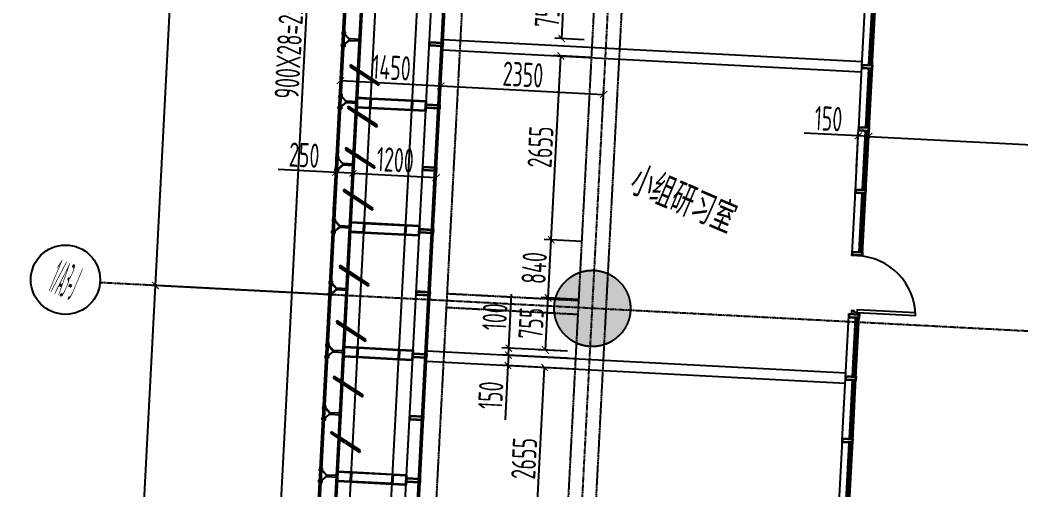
# Model space of a CAD drawing. Extents: x 11778731 to 12007717, y -6694179 to -6363962.
# Drawn here: x 11889475 to 11903912, y -6411931 to -6405151 of the extents above; entities that cross this region are included whole.
import ezdxf
from ezdxf.enums import TextEntityAlignment as Align
from ezdxf.xclip import XClip

# ---------------------------------------------------------------- set-up
doc = ezdxf.new("R2010")
doc.units = 0
doc.header["$LTSCALE"] = 10
doc.header["$MEASUREMENT"] = 0
doc.header["$XCLIPFRAME"] = 0
for name, pattern in [('A3-RG-axis-100$0$CENTER', [2, 1.25, -0.25, 0.25, -0.25]), ('A3-RI-3F$0$DASH', [0.35, 0.25, -0.1]), ('A3-RI-3F$0$DASHED2', [0.375, 0.25, -0.125])]:
    doc.linetypes.add(name, pattern=pattern)
for name, color, linetype in [('A3-RB-3F-100$0$A-DIMS-100', 1, 'Continuous'), ('A3-RG-axis-100$0$A-DIMS-100', 1, 'Continuous'), ('A3-RG-axis-100$0$A-GRID', 1, 'A3-RG-axis-100$0$CENTER'), ('A3-RG-axis-100$0$A-SYMB', 4, 'Continuous'), ('A3-RI-3F$0$A-DETAILS', 11, 'Continuous'), ('A3-RI-3F$0$A-FACD-ALUM', 30, 'Continuous'), ('A3-RI-3F$0$A-FLOR', 2, 'Continuous'), ('A3-RI-3F$0$A-GLAZ', 140, 'Continuous'), ('A3-RI-3F$0$A-WALL-FINI', 95, 'Continuous'), ('A3-RI-3F$0$A-WALL-STUD', 2, 'Continuous'), ('A3-RS-1F$0$A-HATH-GRAY', 8, 'Continuous'), ('A3-RS-1F$0$A-WALL', 7, 'Continuous'), ('A3-SYMB-3F-100$0$A-SYMB', 4, 'Continuous'), ('A3-SYMB-3F-100$0$A-SYMB-AREA', 4, 'Continuous'), ('A3-SYMB-3F-100$0$A-SYMB-NAME', 4, 'Continuous'), ('A3-SYMB-3F-100$0$A-SYMB-NAME-E', 4, 'Continuous')]:
    doc.layers.add(name, color=color, linetype=linetype)
doc.layers.add('A3-RI-3F$0$A-X-CHEK', color=6, linetype='A3-RI-3F$0$DASHED2', plot=False)
doc.styles.add('A3-RB-3F-100$0$XD2008', font='xd-hzs.shx', dxfattribs={"width": 0.7, "bigfont": 'xd-hztxt.shx'})
doc.styles.add('A3-RG-axis-100$0$ECADI', font='hzs.shx', dxfattribs={"width": 0.7, "bigfont": 'hztxt.shx'})
doc.styles.add('A3-RG-axis-100$0$XD2008', font='xd-hzs.shx', dxfattribs={"width": 0.7, "bigfont": 'xd-hztxt.shx'})
doc.styles.add('A3-SYMB-3F-100$0$ECADI', font='hzs.shx', dxfattribs={"width": 0.7, "bigfont": 'hztxt.shx'})
doc.dimstyles.new('A3-RB-3F-100$0$XD100$0', dxfattribs={"dimscale": 100, "dimtxt": 3.5, "dimasz": 1, "dimexe": 1, "dimexo": 2, "dimgap": 0.5, "dimtad": 1, "dimdec": 0, "dimdsep": 46, "dimtxsty": 'A3-RB-3F-100$0$XD2008', "dimblk1": 'A3-RB-3F-100$0$_ARCHTICK', "dimblk2": 'A3-RB-3F-100$0$_ARCHTICK', "dimsah": 1, "dimcen": 2.5, "dimclrt": 4, "dimaunit": 1, "dimadec": 0, "dimazin": 0, "dimtfac": 1, "dimtdec": 0, "dimtix": 1, "dimtmove": 0, "dimatfit": 3, "dimfxl": 0, "dimtolj": 1, "dimtzin": 0, "dimarcsym": 0})
doc.dimstyles.new('A3-RG-axis-100$0$XD100$0', dxfattribs={"dimscale": 100, "dimtxt": 3.5, "dimasz": 1, "dimexe": 1, "dimexo": 2, "dimgap": 0.5, "dimtad": 1, "dimdec": 0, "dimdsep": 46, "dimtxsty": 'A3-RG-axis-100$0$XD2008', "dimblk1": 'A3-RG-axis-100$0$_ARCHTICK', "dimblk2": 'A3-RG-axis-100$0$_ARCHTICK', "dimsah": 1, "dimcen": 2.5, "dimclrt": 4, "dimaunit": 1, "dimadec": 0, "dimazin": 0, "dimtfac": 1, "dimtdec": 0, "dimtix": 1, "dimtmove": 0, "dimatfit": 3, "dimfxl": 0, "dimtolj": 1, "dimtzin": 0, "dimarcsym": 0})

# ---------------------------------------------------------------- blocks, each defined once
blk = doc.blocks.new('A3-RI-3F$0$MRY-m_louver-vert-center - 9000h x 2500w x 500d - 25t - 600 oc - -30 deg-1445515-3RD FLOOR PLAN - BW')
at = {"layer": 'A3-RI-3F$0$A-FACD-ALUM'}
for p, q in [((-922, -88), (-1172, -521)), ((-1150, -533), (-900, -100)), ((-900, -100), (-922, -88)), ((-322, -88), (-572, -521)), ((-550, -533), (-300, -100)), ((-300, -100), (-322, -88)), ((278, -88), (28, -521)), ((50, -533), (300, -100)), ((300, -100), (278, -88)), ((878, -88), (628, -521)), ((650, -533), (900, -100)), ((900, -100), (878, -88)), ((-1172, -521), (-1150, -533)), ((-572, -521), (-550, -533)), ((28, -521), (50, -533)), ((628, -521), (650, -533))]:
    blk.add_line(p, q, dxfattribs=at)
blk = doc.blocks.new('A3-RI-3F$0$MRY-m_louver-vert-center - 4250h x 2500w x 500d - 25t - 800 oc - -30 deg-1447191-3RD FLOOR PLAN')
at = {"layer": 'A3-RI-3F$0$A-FACD-ALUM'}
for p, q in [((-1222, -88), (-1293, -210)), ((-1264, -210), (-1200, -100)), ((-1200, -100), (-1222, -88)), ((-422, -88), (-672, -521)), ((-650, -533), (-400, -100)), ((-400, -100), (-422, -88)), ((378, -88), (128, -521)), ((150, -533), (400, -100)), ((400, -100), (378, -88)), ((1178, -88), (928, -521)), ((950, -533), (1200, -100)), ((1200, -100), (1178, -88)), ((-1343, -349), (-1267, -215)), ((-1295, -215), (-1343, -299)), ((-1348, -307), (-1472, -521)), ((-1450, -533), (-1348, -357)), ((-1472, -521), (-1450, -533)), ((-672, -521), (-650, -533)), ((128, -521), (150, -533)), ((928, -521), (950, -533))]:
    blk.add_line(p, q, dxfattribs=at)
blk = doc.blocks.new('A3-RI-3F$0$GEDUAN900')
at = {"layer": 'A3-RI-3F$0$A-DETAILS'}
for points in [[(-442, 188), (-383, 326), (-328, 302), (-387, 164)], [(-429, 193), (-378, 313), (-341, 297), (-392, 177)], [(387, -164), (445, -26), (500, -49), (442, -188)], [(400, -159), (451, -39), (487, -55), (437, -174)]]:
    blk.add_lwpolyline(points, close=True, dxfattribs=at)
at = {"layer": 'A3-RI-3F$0$A-GLAZ'}
for p, q in [((473, -38), (-356, 314)), ((414, -176), (-414, 176)), ((426, -72), (-348, 256)), ((435, -49), (-338, 279))]:
    blk.add_line(p, q, dxfattribs=at)
blk = doc.blocks.new('A3-RI-3F$0$BLM840')
at = {"layer": 'A3-RI-3F$0$A-GLAZ'}
for points in [[(-5, -841), (-4, -817), (-43, -815), (-42, -795), (-80, -793), (-83, -837)], [(-4, -817), (841, -861), (843, -822), (-2, -778)]]:
    blk.add_lwpolyline(points, close=True, dxfattribs=at)
blk.add_arc((-31, -871), 871, 0.6487, 87.9765, dxfattribs=at)
blk = doc.blocks.new('A3-RI-3F')
at = {"layer": 'A3-RI-3F$0$A-DETAILS'}
for p, q in [((11894228, -6405434), (11894162, -6405361)), ((11894229, -6405427), (11894167, -6405359)), ((11894228, -6405434), (11894155, -6405501)), ((11894228, -6405442), (11894160, -6405503)), ((11894181, -6406333), (11894115, -6406260)), ((11894182, -6406326), (11894120, -6406258)), ((11894181, -6406333), (11894108, -6406399)), ((11894181, -6406340), (11894112, -6406402)), ((11894134, -6407232), (11894060, -6407298)), ((11894134, -6407239), (11894065, -6407301)), ((11894134, -6407232), (11894068, -6407158)), ((11894134, -6407225), (11894073, -6407157)), ((11894087, -6408131), (11894013, -6408197)), ((11894087, -6408138), (11894018, -6408199)), ((11894087, -6408131), (11894021, -6408057)), ((11894087, -6408124), (11894026, -6408055)), ((11894040, -6409030), (11893974, -6408956)), ((11894040, -6409022), (11893979, -6408954)), ((11894040, -6409030), (11893966, -6409096)), ((11894039, -6409037), (11893971, -6409098)), ((11893993, -6409928), (11893926, -6409855)), ((11893993, -6409921), (11893932, -6409853)), ((11893993, -6409928), (11893919, -6409995)), ((11893992, -6409935), (11893924, -6409997)), ((11893946, -6410827), (11893872, -6410893)), ((11893945, -6410834), (11893877, -6410896)), ((11893946, -6410827), (11893879, -6410754)), ((11893946, -6410820), (11893884, -6410752)), ((11893899, -6411726), (11893825, -6411792)), ((11893898, -6411733), (11893830, -6411794)), ((11893899, -6411726), (11893832, -6411652)), ((11893899, -6411719), (11893837, -6411650))]:
    blk.add_line(p, q, dxfattribs=at)
for points in [[(11894124, -6405329), (11894122, -6405359), (11894132, -6405359), (11894134, -6405329)], [(11894159, -6405331), (11894157, -6405361), (11894167, -6405361), (11894169, -6405331)], [(11894113, -6405529), (11894115, -6405499), (11894125, -6405499), (11894123, -6405529)], [(11894148, -6405530), (11894150, -6405500), (11894160, -6405501), (11894158, -6405531)], [(11894227, -6405449), (11894229, -6405419), (11894379, -6405427), (11894377, -6405457)], [(11895375, -6405525), (11895378, -6405465), (11895578, -6405475), (11895575, -6405535)], [(11895386, -6405515), (11895388, -6405475), (11895567, -6405485), (11895565, -6405525)], [(11894077, -6406228), (11894075, -6406258), (11894085, -6406258), (11894087, -6406228)], [(11894111, -6406229), (11894110, -6406259), (11894120, -6406260), (11894121, -6406230)], [(11894327, -6406416), (11894335, -6406266), (11894535, -6406277), (11894527, -6406426)], [(11894066, -6406427), (11894068, -6406397), (11894078, -6406398), (11894076, -6406428)], [(11894101, -6406429), (11894103, -6406399), (11894113, -6406400), (11894111, -6406430)], [(11894180, -6406348), (11894182, -6406318), (11894332, -6406326), (11894330, -6406356)], [(11894338, -6406407), (11894344, -6406277), (11894524, -6406286), (11894517, -6406416)], [(11894527, -6406426), (11894535, -6406277), (11895134, -6406308), (11895126, -6406458)], [(11894537, -6406417), (11894544, -6406287), (11895123, -6406318), (11895116, -6406447)], [(11895126, -6406458), (11895134, -6406308), (11895333, -6406319), (11895326, -6406468)], [(11895136, -6406448), (11895143, -6406319), (11895323, -6406328), (11895316, -6406458)], [(11895328, -6406423), (11895331, -6406363), (11895531, -6406374), (11895528, -6406434)], [(11895339, -6406414), (11895341, -6406374), (11895520, -6406383), (11895518, -6406423)], [(11894029, -6407126), (11894028, -6407156), (11894038, -6407157), (11894039, -6407127)], [(11894064, -6407128), (11894063, -6407158), (11894073, -6407159), (11894074, -6407129)], [(11894133, -6407247), (11894135, -6407217), (11894285, -6407225), (11894283, -6407255)], [(11895281, -6407322), (11895284, -6407262), (11895484, -6407273), (11895481, -6407333)], [(11895291, -6407313), (11895293, -6407273), (11895473, -6407282), (11895471, -6407322)], [(11894019, -6407326), (11894021, -6407296), (11894031, -6407297), (11894029, -6407327)], [(11894054, -6407328), (11894055, -6407298), (11894065, -6407299), (11894064, -6407328)], [(11893982, -6408025), (11893981, -6408055), (11893991, -6408056), (11893992, -6408026)], [(11894017, -6408027), (11894016, -6408057), (11894026, -6408057), (11894027, -6408028)], [(11894086, -6408146), (11894088, -6408116), (11894238, -6408124), (11894236, -6408154)], [(11894233, -6408214), (11894241, -6408064), (11894440, -6408074), (11894433, -6408224)], [(11894243, -6408204), (11894250, -6408074), (11894430, -6408084), (11894423, -6408213)], [(11894433, -6408224), (11894440, -6408074), (11895040, -6408106), (11895032, -6408255)], [(11894443, -6408215), (11894450, -6408085), (11895029, -6408115), (11895022, -6408245)], [(11895032, -6408255), (11895040, -6408106), (11895239, -6408116), (11895231, -6408266)], [(11895042, -6408246), (11895049, -6408116), (11895229, -6408126), (11895222, -6408255)], [(11893972, -6408225), (11893973, -6408195), (11893983, -6408195), (11893982, -6408225)], [(11894007, -6408227), (11894008, -6408197), (11894018, -6408197), (11894017, -6408227)], [(11895234, -6408221), (11895237, -6408161), (11895437, -6408171), (11895434, -6408231)], [(11895244, -6408211), (11895246, -6408172), (11895426, -6408181), (11895424, -6408221)], [(11893935, -6408924), (11893934, -6408954), (11893944, -6408954), (11893945, -6408924)], [(11893970, -6408926), (11893969, -6408956), (11893979, -6408956), (11893980, -6408926)], [(11893925, -6409124), (11893926, -6409094), (11893936, -6409094), (11893935, -6409124)], [(11893960, -6409125), (11893961, -6409096), (11893971, -6409096), (11893970, -6409126)], [(11894039, -6409045), (11894041, -6409015), (11894190, -6409022), (11894189, -6409052)], [(11895187, -6409120), (11895190, -6409060), (11895390, -6409070), (11895386, -6409130)], [(11895197, -6409110), (11895199, -6409070), (11895379, -6409080), (11895377, -6409120)], [(11893888, -6409823), (11893887, -6409853), (11893897, -6409853), (11893898, -6409823)], [(11893923, -6409825), (11893922, -6409854), (11893931, -6409855), (11893933, -6409825)], [(11894139, -6410011), (11894146, -6409861), (11894346, -6409872), (11894338, -6410022)], [(11894149, -6410002), (11894156, -6409872), (11894336, -6409881), (11894329, -6410011)], [(11894338, -6410022), (11894346, -6409872), (11894945, -6409903), (11894938, -6410053)], [(11893878, -6410022), (11893879, -6409992), (11893889, -6409993), (11893888, -6410023)], [(11893913, -6410024), (11893914, -6409994), (11893924, -6409995), (11893923, -6410025)], [(11893992, -6409943), (11893994, -6409913), (11894143, -6409921), (11894142, -6409951)], [(11894349, -6410012), (11894356, -6409882), (11894935, -6409913), (11894928, -6410042)], [(11894938, -6410053), (11894945, -6409903), (11895145, -6409914), (11895137, -6410063)], [(11894948, -6410043), (11894955, -6409914), (11895135, -6409923), (11895128, -6410053)], [(11895140, -6410018), (11895143, -6409959), (11895342, -6409969), (11895339, -6410029)], [(11895140, -6410018), (11895143, -6409959), (11895342, -6409969), (11895339, -6410029)], [(11895150, -6410009), (11895152, -6409969), (11895332, -6409978), (11895330, -6410018)], [(11895150, -6410009), (11895152, -6409969), (11895332, -6409978), (11895330, -6410018)], [(11893841, -6410721), (11893839, -6410751), (11893849, -6410752), (11893851, -6410722)], [(11893876, -6410723), (11893874, -6410753), (11893884, -6410754), (11893886, -6410724)], [(11893831, -6410921), (11893832, -6410891), (11893842, -6410892), (11893841, -6410922)], [(11893945, -6410842), (11893946, -6410812), (11894096, -6410820), (11894095, -6410850)], [(11895092, -6410917), (11895096, -6410857), (11895295, -6410868), (11895292, -6410928)], [(11895103, -6410908), (11895105, -6410868), (11895285, -6410877), (11895283, -6410917)], [(11893866, -6410923), (11893867, -6410893), (11893877, -6410894), (11893875, -6410924)], [(11893794, -6411620), (11893792, -6411650), (11893802, -6411651), (11893804, -6411621)], [(11893829, -6411622), (11893827, -6411652), (11893837, -6411653), (11893839, -6411623)], [(11893898, -6411741), (11893899, -6411711), (11894049, -6411719), (11894048, -6411749)], [(11894044, -6411809), (11894052, -6411659), (11894252, -6411669), (11894244, -6411819)], [(11894055, -6411799), (11894062, -6411669), (11894241, -6411679), (11894235, -6411809)], [(11894244, -6411819), (11894252, -6411669), (11894851, -6411701), (11894843, -6411850)], [(11894255, -6411810), (11894261, -6411680), (11894841, -6411710), (11894834, -6411840)], [(11894843, -6411850), (11894851, -6411701), (11895051, -6411711), (11895043, -6411861)], [(11894854, -6411841), (11894861, -6411711), (11895040, -6411721), (11895034, -6411850)], [(11895045, -6411816), (11895049, -6411756), (11895248, -6411767), (11895245, -6411826)], [(11893783, -6411820), (11893785, -6411790), (11893795, -6411791), (11893793, -6411820)], [(11893818, -6411822), (11893820, -6411792), (11893830, -6411792), (11893828, -6411822)], [(11895056, -6411807), (11895058, -6411767), (11895238, -6411776), (11895236, -6411816)]]:
    blk.add_lwpolyline(points, close=True, dxfattribs=at)
at = {"layer": 'A3-RI-3F$0$A-FLOR', "linetype": 'A3-RI-3F$0$DASH', "const_width": 50}
blk.add_lwpolyline([(11898727, -6390511), (11895047, -6392647), (11893686, -6418645), (11921002, -6430240), (11922838, -6425914)], dxfattribs=at)
at = {"layer": 'A3-RI-3F$0$A-GLAZ'}
for p, q in [((11893427, -6418807), (11894806, -6392498)), ((11893453, -6418791), (11894830, -6392516)), ((11894903, -6417885), (11896189, -6393346)), ((11894928, -6417869), (11896213, -6393361))]:
    blk.add_line(p, q, dxfattribs=at)
at = {"layer": 'A3-RI-3F$0$A-WALL-FINI'}
for p, q in [((11893689, -6418596), (11895048, -6392650)), ((11893896, -6418466), (11895243, -6392768)), ((11894514, -6418128), (11895825, -6393124)), ((11894721, -6417998), (11896019, -6393242))]:
    blk.add_line(p, q, dxfattribs=at)
at = {"layer": 'A3-RI-3F$0$A-WALL-STUD'}
for p, q in [((11895580, -6405430), (11901622, -6405747)), ((11895572, -6405580), (11901614, -6405897)), ((11895345, -6409924), (11901387, -6410241)), ((11895337, -6410074), (11901379, -6410390))]:
    blk.add_line(p, q, dxfattribs=at)
at = {"layer": 'A3-RI-3F$0$A-X-CHEK'}
for p, q in [((11897440, -6418664), (11898912, -6390588)), ((11897048, -6418497), (11898455, -6391664)), ((11894930, -6417834), (11896201, -6393587)), ((11895187, -6417707), (11896441, -6393775)), ((11897536, -6409201), (11895638, -6409102)), ((11897525, -6409401), (11895628, -6409301)), ((11897935, -6409222), (11897935, -6409222)), ((11897925, -6409422), (11897925, -6409422))]:
    blk.add_line(p, q, dxfattribs=at)
at = {"layer": 'A3-RI-3F$0$A-FACD-ALUM'}
for name, p, rotation in [('A3-RI-3F$0$MRY-m_louver-vert-center - 9000h x 2500w x 500d - 25t - 600 oc - -30 deg-1445515-3RD FLOOR PLAN - BW', (11894096, -6406692), 86.99999999988873), ('A3-RI-3F$0$MRY-m_louver-vert-center - 4250h x 2500w x 500d - 25t - 800 oc - -30 deg-1447191-3RD FLOOR PLAN', (11893928, -6409887), 86.99999999865307)]:
    blk.add_blockref(name, p, dxfattribs=dict(at, rotation=rotation))
at = {"layer": 'A3-RI-3F$0$A-GLAZ', "rotation": 290.0000121248472}
for p in [(11901642, -6405372), (11901595, -6406271), (11901547, -6407170), (11901500, -6408069), (11901406, -6409866), (11901359, -6410765), (11901312, -6411664)]:
    blk.add_blockref('A3-RI-3F$0$GEDUAN900', p, dxfattribs=at)
at = {"layer": 'A3-RI-3F$0$A-GLAZ'}
blk.add_blockref('A3-RI-3F$0$BLM840', (11901550, -6408552), dxfattribs=at)
blk = doc.blocks.new('A3-RG-axis-100$0$_ARCHTICK')
at = {"color": 0, "linetype": 'ByBlock', "const_width": 0.15}
blk.add_lwpolyline([(-0.5, -0.5), (0.5, 0.5)], dxfattribs=at)
blk = doc.blocks.new('*D251')
at = {"layer": 'A3-RG-axis-100$0$A-DIMS-100', "color": 0, "lineweight": -2}
for p, q in [((11890982, -6417483), (11891428, -6408981)), ((11893985, -6409115), (11891328, -6408976)), ((11893540, -6417617), (11890883, -6417478))]:
    blk.add_line(p, q, dxfattribs=at)
at = {"layer": 'A3-RG-axis-100$0$A-DIMS-100', "color": 0, "lineweight": -2, "xscale": 100, "yscale": 100, "zscale": 100}
for p, rotation in [((11891428, -6408981), 86.99999999989261), ((11890982, -6417483), 266.9999999998926)]:
    blk.add_blockref('A3-RG-axis-100$0$_ARCHTICK', p, dxfattribs=dict(at, rotation=rotation))
at = {"layer": 'A3-RG-axis-100$0$A-DIMS-100', "color": 4, "insert": (11890981, -6413220), "char_height": 350, "attachment_point": 5, "rotation": 87, "style": 'A3-RG-axis-100$0$XD2008'}
blk.add_mtext('\\A1;8513', dxfattribs=at)
blk = doc.blocks.new('A3-RG-axis-100$0$ECADI-TAG-GRID')
at = {"color": 13}
blk.add_circle((0, 0), 5, dxfattribs=at)
at = {"style": 'A3-RG-axis-100$0$XD2008', "width": 0.7}
blk.add_attdef('GRID', text='', height=5, dxfattribs=at).set_placement((0, 0), align=Align.MIDDLE)
blk = doc.blocks.new('*D264')
at = {"layer": 'A3-RG-axis-100$0$A-DIMS-100', "color": 0, "lineweight": -2}
for p, q in [((11891428, -6408981), (11891874, -6400479)), ((11893932, -6400587), (11891774, -6400474)), ((11893486, -6409089), (11891328, -6408976))]:
    blk.add_line(p, q, dxfattribs=at)
at = {"layer": 'A3-RG-axis-100$0$A-DIMS-100', "color": 0, "lineweight": -2, "xscale": 100, "yscale": 100, "zscale": 100}
for p, rotation in [((11891874, -6400479), 87.00005815433344), ((11891428, -6408981), 267.0000581543334)]:
    blk.add_blockref('A3-RG-axis-100$0$_ARCHTICK', p, dxfattribs=dict(at, rotation=rotation))
at = {"layer": 'A3-RG-axis-100$0$A-DIMS-100', "color": 4, "insert": (11891426, -6404719), "char_height": 350, "attachment_point": 5, "rotation": 87.0001, "style": 'A3-RG-axis-100$0$XD2008'}
blk.add_mtext('\\A1;8513', dxfattribs=at)
blk = doc.blocks.new('A3-SYMB-3F-100$0$ECADI-TAG-ROOM')
at = {"layer": 'A3-SYMB-3F-100$0$A-SYMB-AREA', "style": 'A3-SYMB-3F-100$0$ECADI', "width": 0.7}
blk.add_attdef('340M2', text='', height=2.5, dxfattribs=at).set_placement((7.17, -1.75), align=Align.MIDDLE_LEFT)
at = {"layer": 'A3-SYMB-3F-100$0$A-SYMB-NAME', "style": 'A3-SYMB-3F-100$0$ECADI', "width": 0.7}
blk.add_attdef('CHINESENAME', (-5.13, 0.09), '', height=4.5, dxfattribs=at)
at = {"layer": 'A3-SYMB-3F-100$0$A-SYMB-NAME-E', "style": 'A3-SYMB-3F-100$0$ECADI', "width": 0.7}
for tag, p in [('ENGLISHHIGH', (-5.13, 8.04)), ('ENGLISHLOW', (-5.13, 4.84))]:
    blk.add_attdef(tag, p, '', height=2.5, dxfattribs=at)
blk = doc.blocks.new('A3-SYMB-3F-100')
at = {"layer": 'A3-SYMB-3F-100$0$A-SYMB'}
ref = blk.add_blockref('A3-SYMB-3F-100$0$ECADI-TAG-ROOM', (11898696, -6407849), dxfattribs=dict(at, xscale=99.99999999989046, yscale=100.0000000001164, rotation=337))
ref.add_attrib('CHINESENAME', '小组研习室 ', (11898228, -6407641), dxfattribs={"height": 450, "rotation": 337, "style": 'A3-SYMB-3F-100$0$ECADI', "width": 0.7})
blk = doc.blocks.new('A3-RB-3F-100$0$_ARCHTICK')
at = {"color": 0, "linetype": 'ByBlock', "const_width": 0.15}
blk.add_lwpolyline([(-0.5, -0.5), (0.5, 0.5)], dxfattribs=at)
blk = doc.blocks.new('*D906')
at = {"layer": 'A3-RB-3F-100$0$A-DIMS-100', "color": 0, "lineweight": -2}
for p, q in [((11901692, -6407281), (11901721, -6406730)), ((11901715, -6406830), (11906858, -6407099)), ((11906835, -6407550), (11906864, -6406999))]:
    blk.add_line(p, q, dxfattribs=at)
at = {"layer": 'A3-RB-3F-100$0$A-DIMS-100', "color": 0, "lineweight": -2, "xscale": 100, "yscale": 100, "zscale": 100}
for p, rotation in [((11901715, -6406830), 176.9999999991162), ((11906858, -6407099), 356.9999999991162)]:
    blk.add_blockref('A3-RB-3F-100$0$_ARCHTICK', p, dxfattribs=dict(at, rotation=rotation))
at = {"layer": 'A3-RB-3F-100$0$A-DIMS-100', "color": 4, "insert": (11904299, -6406740), "char_height": 350, "attachment_point": 5, "rotation": 357, "style": 'A3-RB-3F-100$0$XD2008'}
blk.add_mtext('\\A1;5150', dxfattribs=at)
blk = doc.blocks.new('*D1119')
at = {"layer": 'A3-RB-3F-100$0$A-DIMS-100', "color": 0, "lineweight": -2}
for p, q in [((11896902, -6412815), (11897041, -6410163)), ((11897484, -6410186), (11896941, -6410158)), ((11897345, -6412838), (11896802, -6412809))]:
    blk.add_line(p, q, dxfattribs=at)
at = {"layer": 'A3-RB-3F-100$0$A-DIMS-100', "color": 0, "lineweight": -2, "xscale": 100, "yscale": 100, "zscale": 100}
for p, rotation in [((11897041, -6410163), 86.99999600811027), ((11896902, -6412815), 266.9999960081103)]:
    blk.add_blockref('A3-RB-3F-100$0$_ARCHTICK', p, dxfattribs=dict(at, rotation=rotation))
at = {"layer": 'A3-RB-3F-100$0$A-DIMS-100', "color": 4, "insert": (11896746, -6411477), "char_height": 350, "attachment_point": 5, "rotation": 87, "style": 'A3-RB-3F-100$0$XD2008'}
blk.add_mtext('\\A1;2655', dxfattribs=at)
blk = doc.blocks.new('*D1120')
at = {"layer": 'A3-RB-3F-100$0$A-DIMS-100', "color": 0, "lineweight": -2}
for p, q in [((11897137, -6408321), (11897276, -6405669)), ((11897720, -6405693), (11897176, -6405664)), ((11897581, -6408344), (11897037, -6408315))]:
    blk.add_line(p, q, dxfattribs=at)
at = {"layer": 'A3-RB-3F-100$0$A-DIMS-100', "color": 0, "lineweight": -2, "xscale": 100, "yscale": 100, "zscale": 100}
for p, rotation in [((11897276, -6405669), 86.99999889225853), ((11897137, -6408321), 266.9999988922585)]:
    blk.add_blockref('A3-RB-3F-100$0$_ARCHTICK', p, dxfattribs=dict(at, rotation=rotation))
at = {"layer": 'A3-RB-3F-100$0$A-DIMS-100', "color": 4, "insert": (11896982, -6406983), "char_height": 350, "attachment_point": 5, "rotation": 87, "style": 'A3-RB-3F-100$0$XD2008'}
blk.add_mtext('\\A1;2655', dxfattribs=at)
blk = doc.blocks.new('*D1124')
at = {"layer": 'A3-RB-3F-100$0$A-DIMS-100', "color": 0, "lineweight": -2}
for p, q in [((11897649, -6404682), (11897228, -6404660)), ((11897289, -6405420), (11897328, -6404666)), ((11897610, -6405436), (11897189, -6405414))]:
    blk.add_line(p, q, dxfattribs=at)
at = {"layer": 'A3-RB-3F-100$0$A-DIMS-100', "color": 0, "lineweight": -2, "xscale": 100, "yscale": 100, "zscale": 100}
for p, rotation in [((11897328, -6404666), 87.00000989707257), ((11897289, -6405420), 267.0000098970725)]:
    blk.add_blockref('A3-RB-3F-100$0$_ARCHTICK', p, dxfattribs=dict(at, rotation=rotation))
at = {"layer": 'A3-RB-3F-100$0$A-DIMS-100', "color": 4, "insert": (11897084, -6405031), "char_height": 350, "attachment_point": 5, "rotation": 87, "style": 'A3-RB-3F-100$0$XD2008'}
blk.add_mtext('\\A1;755', dxfattribs=at)
blk = doc.blocks.new('*D1125')
at = {"layer": 'A3-RB-3F-100$0$A-DIMS-100', "color": 0, "lineweight": -2}
for p, q in [((11897414, -6409176), (11896993, -6409154)), ((11897053, -6409913), (11897093, -6409159)), ((11897374, -6409930), (11896953, -6409908))]:
    blk.add_line(p, q, dxfattribs=at)
at = {"layer": 'A3-RB-3F-100$0$A-DIMS-100', "color": 0, "lineweight": -2, "xscale": 100, "yscale": 100, "zscale": 100}
for p, rotation in [((11897093, -6409159), 87.00000989711435), ((11897053, -6409913), 267.0000098971144)]:
    blk.add_blockref('A3-RB-3F-100$0$_ARCHTICK', p, dxfattribs=dict(at, rotation=rotation))
at = {"layer": 'A3-RB-3F-100$0$A-DIMS-100', "color": 4, "insert": (11896848, -6409525), "char_height": 350, "attachment_point": 5, "rotation": 87, "style": 'A3-RB-3F-100$0$XD2008'}
blk.add_mtext('\\A1;755', dxfattribs=at)
blk = doc.blocks.new('*D1129')
at = {"layer": 'A3-RB-3F-100$0$A-DIMS-100', "color": 0, "lineweight": -2}
for p, q in [((11897492, -6410037), (11896420, -6409980)), ((11896520, -6409986), (11896512, -6410135)), ((11897484, -6410186), (11896412, -6410130)), ((11896512, -6410135), (11896471, -6410918))]:
    blk.add_line(p, q, dxfattribs=at)
at = {"layer": 'A3-RB-3F-100$0$A-DIMS-100', "color": 0, "lineweight": -2, "xscale": 100, "yscale": 100, "zscale": 100}
for p, rotation in [((11896520, -6409986), 86.99999999911269), ((11896512, -6410135), 266.9999999991127)]:
    blk.add_blockref('A3-RB-3F-100$0$_ARCHTICK', p, dxfattribs=dict(at, rotation=rotation))
at = {"layer": 'A3-RB-3F-100$0$A-DIMS-100', "color": 4, "insert": (11896264, -6410565), "char_height": 350, "attachment_point": 5, "rotation": 87, "style": 'A3-RB-3F-100$0$XD2008'}
blk.add_mtext('\\A1;150', dxfattribs=at)
blk = doc.blocks.new('*D1130')
at = {"layer": 'A3-RB-3F-100$0$A-DIMS-100', "color": 0, "lineweight": -2}
for p, q in [((11896525, -6409886), (11896566, -6409104)), ((11897374, -6409930), (11896425, -6409881)), ((11897369, -6410030), (11896420, -6409980)), ((11896520, -6409986), (11896525, -6409886))]:
    blk.add_line(p, q, dxfattribs=at)
at = {"layer": 'A3-RB-3F-100$0$A-DIMS-100', "color": 0, "lineweight": -2, "xscale": 100, "yscale": 100, "zscale": 100}
for p, rotation in [((11896525, -6409886), 87.00000989706533), ((11896520, -6409986), 267.0000098970653)]:
    blk.add_blockref('A3-RB-3F-100$0$_ARCHTICK', p, dxfattribs=dict(at, rotation=rotation))
at = {"layer": 'A3-RB-3F-100$0$A-DIMS-100', "color": 4, "insert": (11896323, -6409433), "char_height": 350, "attachment_point": 5, "rotation": 87, "style": 'A3-RB-3F-100$0$XD2008'}
blk.add_mtext('\\A1;100', dxfattribs=at)
blk = doc.blocks.new('*D1131')
at = {"layer": 'A3-RB-3F-100$0$A-DIMS-100', "color": 0, "lineweight": -2}
for p, q in [((11901566, -6406822), (11900783, -6406781)), ((11901542, -6407273), (11901571, -6406722)), ((11901715, -6406830), (11901566, -6406822)), ((11901692, -6407281), (11901721, -6406730))]:
    blk.add_line(p, q, dxfattribs=at)
at = {"layer": 'A3-RB-3F-100$0$A-DIMS-100', "color": 0, "lineweight": -2, "xscale": 100, "yscale": 100, "zscale": 100}
for p, rotation in [((11901566, -6406822), 177.0000104738944), ((11901715, -6406830), 357.0000104738944)]:
    blk.add_blockref('A3-RB-3F-100$0$_ARCHTICK', p, dxfattribs=dict(at, rotation=rotation))
at = {"layer": 'A3-RB-3F-100$0$A-DIMS-100', "color": 4, "insert": (11901136, -6406574), "char_height": 350, "attachment_point": 5, "rotation": 357, "style": 'A3-RB-3F-100$0$XD2008'}
blk.add_mtext('\\A1;150', dxfattribs=at)
blk = doc.blocks.new('*D1221')
at = {"layer": 'A3-RB-3F-100$0$A-DIMS-100', "color": 0, "lineweight": -2}
for p, q in [((11897581, -6408344), (11897037, -6408315)), ((11897093, -6409160), (11897137, -6408321)), ((11897537, -6409183), (11896993, -6409154))]:
    blk.add_line(p, q, dxfattribs=at)
at = {"layer": 'A3-RB-3F-100$0$A-DIMS-100', "color": 0, "lineweight": -2, "xscale": 100, "yscale": 100, "zscale": 100}
for p, rotation in [((11897137, -6408321), 87.00000980713212), ((11897093, -6409160), 267.0000098071321)]:
    blk.add_blockref('A3-RB-3F-100$0$_ARCHTICK', p, dxfattribs=dict(at, rotation=rotation))
at = {"layer": 'A3-RB-3F-100$0$A-DIMS-100', "color": 4, "insert": (11896891, -6408728), "char_height": 350, "attachment_point": 5, "rotation": 87, "style": 'A3-RB-3F-100$0$XD2008'}
blk.add_mtext('\\A1;840', dxfattribs=at)
blk = doc.blocks.new('*D1224')
at = {"layer": 'A3-RB-3F-100$0$A-DIMS-100', "color": 0, "lineweight": -2}
for p, q in [((11892931, -6417984), (11894250, -6392818)), ((11894688, -6392841), (11894150, -6392813)), ((11893369, -6418007), (11892831, -6417979))]:
    blk.add_line(p, q, dxfattribs=at)
at = {"layer": 'A3-RB-3F-100$0$A-DIMS-100', "color": 0, "lineweight": -2, "xscale": 100, "yscale": 100, "zscale": 100}
for p, rotation in [((11894250, -6392818), 86.99999999865629), ((11892931, -6417984), 266.9999999986563)]:
    blk.add_blockref('A3-RB-3F-100$0$_ARCHTICK', p, dxfattribs=dict(at, rotation=rotation))
at = {"layer": 'A3-RB-3F-100$0$A-DIMS-100', "color": 4, "insert": (11893366, -6405389), "char_height": 350, "attachment_point": 5, "rotation": 87, "style": 'A3-RB-3F-100$0$XD2008'}
blk.add_mtext('\\A1;900X28=25200', dxfattribs=at)
blk = doc.blocks.new('*D666')
at = {"layer": 'A3-RB-3F-100$0$A-DIMS-100', "color": 0, "lineweight": -2}
for p, q in [((11894077, -6406413), (11894102, -6405925)), ((11894097, -6406025), (11895545, -6406101)), ((11895525, -6406488), (11895550, -6406001))]:
    blk.add_line(p, q, dxfattribs=at)
at = {"layer": 'A3-RB-3F-100$0$A-DIMS-100', "color": 0, "lineweight": -2, "xscale": 100, "yscale": 100, "zscale": 100}
for p, rotation in [((11894097, -6406025), 176.9999999991094), ((11895545, -6406101), 356.9999999991094)]:
    blk.add_blockref('A3-RB-3F-100$0$_ARCHTICK', p, dxfattribs=dict(at, rotation=rotation))
at = {"layer": 'A3-RB-3F-100$0$A-DIMS-100', "color": 4, "insert": (11894833, -6405838), "char_height": 350, "attachment_point": 5, "rotation": 357, "style": 'A3-RB-3F-100$0$XD2008'}
blk.add_mtext('\\A1;1450', dxfattribs=at)
blk = doc.blocks.new('*D667')
at = {"layer": 'A3-RB-3F-100$0$A-DIMS-100', "color": 0, "lineweight": -2}
for p, q in [((11895525, -6406488), (11895550, -6406001)), ((11895545, -6406101), (11897892, -6406224)), ((11897872, -6406611), (11897897, -6406124))]:
    blk.add_line(p, q, dxfattribs=at)
at = {"layer": 'A3-RB-3F-100$0$A-DIMS-100', "color": 0, "lineweight": -2, "xscale": 100, "yscale": 100, "zscale": 100}
for p, rotation in [((11895545, -6406101), 176.9999999991331), ((11897892, -6406224), 356.9999999991331)]:
    blk.add_blockref('A3-RB-3F-100$0$_ARCHTICK', p, dxfattribs=dict(at, rotation=rotation))
at = {"layer": 'A3-RB-3F-100$0$A-DIMS-100', "color": 4, "insert": (11896730, -6405938), "char_height": 350, "attachment_point": 5, "rotation": 357, "style": 'A3-RB-3F-100$0$XD2008'}
blk.add_mtext('\\A1;2350', dxfattribs=at)
blk = doc.blocks.new('*D685')
at = {"layer": 'A3-RB-3F-100$0$A-DIMS-100', "color": 0, "lineweight": -2}
for p, q in [((11893999, -6407890), (11894033, -6407249)), ((11894249, -6407903), (11894283, -6407262)), ((11894028, -6407349), (11893199, -6407306)), ((11894277, -6407362), (11894028, -6407349))]:
    blk.add_line(p, q, dxfattribs=at)
at = {"layer": 'A3-RB-3F-100$0$A-DIMS-100', "color": 0, "lineweight": -2, "xscale": 100, "yscale": 100, "zscale": 100}
for p, rotation in [((11894028, -6407349), 176.9999999990041), ((11894277, -6407362), 356.9999999990041)]:
    blk.add_blockref('A3-RB-3F-100$0$_ARCHTICK', p, dxfattribs=dict(at, rotation=rotation))
at = {"layer": 'A3-RB-3F-100$0$A-DIMS-100', "color": 4, "insert": (11893575, -6407100), "char_height": 350, "attachment_point": 5, "rotation": 357, "style": 'A3-RB-3F-100$0$XD2008'}
blk.add_mtext('\\A1;250', dxfattribs=at)
blk = doc.blocks.new('*D686')
at = {"layer": 'A3-RB-3F-100$0$A-DIMS-100', "color": 0, "lineweight": -2}
for p, q in [((11894249, -6407903), (11894283, -6407262)), ((11894277, -6407362), (11895476, -6407425)), ((11895447, -6407966), (11895481, -6407325))]:
    blk.add_line(p, q, dxfattribs=at)
at = {"layer": 'A3-RB-3F-100$0$A-DIMS-100', "color": 0, "lineweight": -2, "xscale": 100, "yscale": 100, "zscale": 100}
for p, rotation in [((11894277, -6407362), 176.9999999989934), ((11895476, -6407425), 356.9999999989935)]:
    blk.add_blockref('A3-RB-3F-100$0$_ARCHTICK', p, dxfattribs=dict(at, rotation=rotation))
at = {"layer": 'A3-RB-3F-100$0$A-DIMS-100', "color": 4, "insert": (11894888, -6407169), "char_height": 350, "attachment_point": 5, "rotation": 357, "style": 'A3-RB-3F-100$0$XD2008'}
blk.add_mtext('\\A1;1200', dxfattribs=at)
blk = doc.blocks.new('A3-RS-1F')
at = {"layer": 'A3-RS-1F$0$A-HATH-GRAY'}
h = blk.add_hatch(color=256, dxfattribs=at)
edge = h.paths.add_edge_path()
edge.add_arc((11897730, -6409312), 550, 0, 360)
at = {"layer": 'A3-RS-1F$0$A-WALL'}
blk.add_circle((11897730, -6409312), 550, dxfattribs=at)
blk = doc.blocks.new('A3-RG-axis-100')
at = {"layer": 'A3-RG-axis-100$0$A-GRID'}
for p, q in [((11893449.6, -6423158.3), (11896491.4, -6365116.8)), ((11896925.9, -6424656.2), (11900036.5, -6365302.6)), ((11906717.6, -6409782.5), (11890623.3, -6408939.1))]:
    blk.add_line(p, q, dxfattribs=at)
at = {"layer": 'A3-RG-axis-100$0$A-SYMB'}
ref = blk.add_blockref('A3-RG-axis-100$0$ECADI-TAG-GRID', (11890130.9, -6408897.4), dxfattribs=dict(at, xscale=99.99999999999999, yscale=99.99999999999999, zscale=100, rotation=336.9999999998927))
ref.add_attrib('GRID', '1/A3-J', dxfattribs={"layer": '0', "height": 500, "rotation": 337, "style": 'A3-RG-axis-100$0$ECADI', "width": 0.2}).set_placement((11890130.9, -6408897.4), align=Align.MIDDLE)
at = {"layer": 'A3-RG-axis-100$0$A-DIMS-100'}
dim = blk.add_aligned_dim(p1=(11893685.7, -6409099.6), p2=(11894131.3, -6400597.8), distance=2260.8, text='8513', dimstyle='A3-RG-axis-100$0$XD100$0', override={"dimasz": 1}, dxfattribs=at)
dim.commit()
dim.dimension.update_dxf_attribs({"geometry": '*D264', "text_midpoint": (11891426.1, -6404718.6)})
dim = blk.add_linear_dim(base=(11891428, -6408981.2), p1=(11893739.4, -6417627.5), p2=(11894185, -6409125.7), angle=87, dimstyle='A3-RG-axis-100$0$XD100$0', override={"dimasz": 1}, dxfattribs=at)
dim.commit()
dim.dimension.update_dxf_attribs({"geometry": '*D251', "text_midpoint": (11890980.5, -6413220.3)})
blk = doc.blocks.new('A3-RB-3F-100')
at = {"layer": 'A3-RB-3F-100$0$A-DIMS-100'}
dim = blk.add_aligned_dim(p1=(11893568.8, -6418017.2), p2=(11894887.7, -6392851.7), distance=638.8, text='900X28=25200', dimstyle='A3-RB-3F-100$0$XD100$0', dxfattribs=at)
dim.commit()
dim.dimension.update_dxf_attribs({"geometry": '*D1224', "text_midpoint": (11893365.7, -6405389.3)})
for p1, p2, distance, picture, middle in [((11897809.3, -6405446.9), (11897848.8, -6404692.9), 521.3, '*D1124', (11897083.8, -6405030.9)), ((11894066.4, -6406612.3), (11895514.4, -6406688.2), 587.9, '*D666', (11894832.9, -6405838.5)), ((11895514.4, -6406688.2), (11897861.2, -6406811.2), 587.9, '*D667', (11896730.3, -6405937.9)), ((11897780.3, -6408354.4), (11897919.2, -6405703), 643.9, '*D1120', (11896982, -6406983.2)), ((11901681.4, -6407480.4), (11906824.3, -6407750), 651.8, '*D906', (11904298.7, -6406739.6)), ((11894238.6, -6408102.6), (11895437, -6408165.4), 741.6, '*D686', (11894888.4, -6407168.8)), ((11897736.3, -6409193.2), (11897780.3, -6408354.4), 643.9, '*D1221', (11896890.5, -6408728.3)), ((11897573.8, -6409940.7), (11897613.3, -6409186.8), 521.3, '*D1125', (11896848.3, -6409524.7)), ((11897544.8, -6412848.2), (11897683.7, -6410196.8), 643.9, '*D1119', (11896746.5, -6411477.1))]:
    dim = blk.add_aligned_dim(p1=p1, p2=p2, distance=distance, dimstyle='A3-RB-3F-100$0$XD100$0', dxfattribs=at)
    dim.commit()
    dim.dimension.update_dxf_attribs({"geometry": picture, "text_midpoint": middle})
for base, p1, p2, angle, picture, middle in [((11901715.5, -6406829.5), (11901531.6, -6407472.6), (11901681.4, -6407480.4), 357.00001, '*D1131', (11901124.6, -6406798.5)), ((11894277.4, -6407362.1), (11893989, -6408089.5), (11894238.6, -6408102.6), 357, '*D685', (11893563.4, -6407324.7)), ((11896525, -6409885.8), (11897568.6, -6410040.6), (11897573.8, -6409940.7), 87.00001, '*D1130', (11896548.1, -6409444.7)), ((11896519.7, -6409985.6), (11897683.7, -6410196.8), (11897691.6, -6410047.1), 87, '*D1129', (11896488.8, -6410576.5))]:
    dim = blk.add_linear_dim(base=base, p1=p1, p2=p2, angle=angle, dimstyle='A3-RB-3F-100$0$XD100$0', dxfattribs=at)
    dim.commit()
    dim.dimension.update_dxf_attribs({"geometry": picture, "text_midpoint": middle, "dimtype": 129})

msp = doc.modelspace()

# ---------------------------------------------------------------- block references
for name in ['A3-RG-axis-100', 'A3-RB-3F-100', 'A3-RI-3F', 'A3-RI-3F', 'A3-RI-3F', 'A3-SYMB-3F-100', 'A3-SYMB-3F-100']:
    msp.add_blockref(name, (0, 0))
ref = msp.add_blockref('A3-RS-1F', (0, 0))
XClip(ref).set_block_clipping_path([(11880575.4595815204, -6415096.270357037), (11910249.6177904997, -6426601.7009763205), (11922841.9025027994, -6430599.4828046197), (11977834.5324543808, -6451371.0095163761), (12008409.3102089595, -6381594.5835881606), (11890394.8696729206, -6356927.6296852781), (11884882.5177205391, -6396620.1386088813)])

doc.saveas('drawing.dxf')
